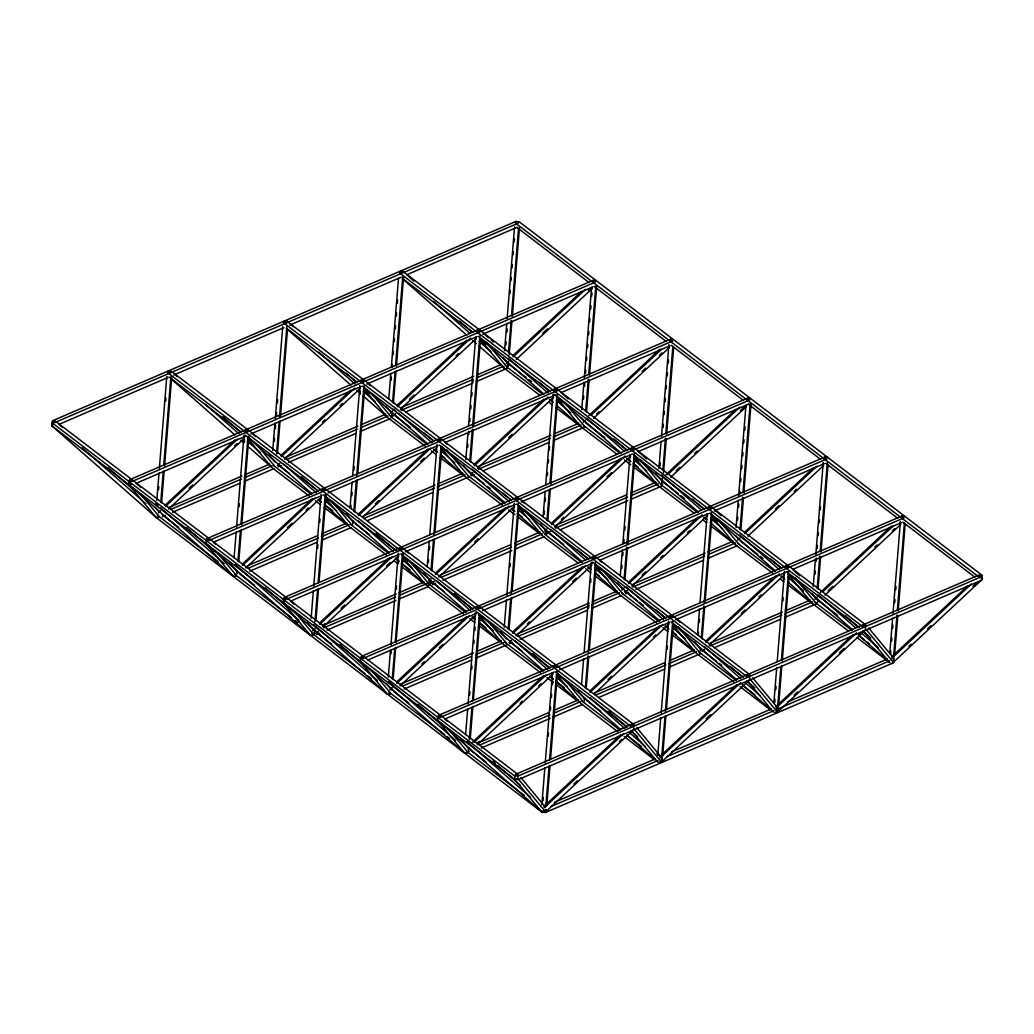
<?xml version="1.0" encoding="UTF-8"?>
<svg xmlns="http://www.w3.org/2000/svg" width="1034" height="1034" viewBox="0 0 1034 1034"><rect width="100%" height="100%" fill="white"/><g stroke="black" fill="none" stroke-linecap="round" stroke-linejoin="round"><path stroke-width="1.5" d="M156.793 500.366L159.003 472.99M159.391 468.156L166.797 376.389M158.525 489.806L158.784 486.587M165.673 401.257L165.931 398.038M160.761 502.162L163.23 471.582M163.747 465.132L170.894 376.583M161.575 502.886L164.173 470.677M164.574 465.856L171.709 377.294M234.098 557.688L236.179 531.928M236.566 527.094L243.972 435.327M239.074 506.88L239.332 503.661M244.27 442.474L244.528 439.256M236.889 573.986L237.161 570.755M237.936 561.1L240.405 530.507M240.922 524.07L247.94 437.123M238.751 561.811L241.349 529.615M241.736 524.781L248.884 436.232M272.717 450.501L274.928 423.126M275.315 418.292L282.721 326.524M274.307 441.557L274.566 438.326M275.354 428.671L275.613 425.452M276.388 415.784L276.647 412.566M277.435 402.911L277.694 399.693M276.556 453.913L279.154 421.704M279.542 416.883L286.819 326.718M277.5 453.008L280.098 420.812M280.485 415.978L287.504 329.045M311.144 618.229L313.341 590.866M313.741 586.032L321.135 494.252M317.671 548.11L317.929 544.879M319.752 522.351L320.01 519.12M314.969 621.641L317.567 589.445M318.097 583.008L325.232 494.446M315.926 620.749L318.524 588.553M319.041 582.103L326.046 495.17M350.022 507.823L352.09 482.064M352.62 475.614L359.884 385.449M350.836 508.534L351.095 505.316M351.87 495.661L352.129 492.43M353.951 469.888L354.21 466.67M360.052 394.225L360.31 391.007M352.814 524.109L353.072 520.89M353.848 511.235L356.316 480.642M356.704 475.808L363.981 385.643M354.675 511.946L357.26 479.75M357.79 473.313L364.666 387.97M388.758 399.021L390.839 373.261M391.356 366.812L398.504 278.262M391.136 380.409L391.395 377.19M392.183 367.535L392.442 364.317M393.217 354.649L393.476 351.431M394.251 341.776L394.523 338.557M395.298 328.89L395.557 325.671M396.332 316.016L396.591 312.785M397.379 303.13L397.638 299.912M392.597 402.433L395.066 371.839M395.583 365.403L402.73 276.841M393.411 403.144L396.009 370.947M396.41 366.114L403.544 277.564M388.306 677.167L390.516 649.791M390.904 644.97L398.31 553.19M391.072 653.734L391.33 650.515M396.268 589.328L396.526 586.11M398.349 563.569L398.607 560.35M392.274 678.976L394.742 648.383M395.259 641.933L402.407 553.384M393.088 679.687L395.686 647.491M396.074 642.657L403.221 554.095M427.184 566.761L429.265 540.989M429.782 534.552L437.059 444.387M428.386 562.638L428.658 559.42M429.433 549.765L429.692 546.534M430.247 579.828L429.989 583.047L430.803 583.758M431.023 570.173L433.492 539.58M433.879 534.746L441.027 446.197M431.837 570.884L434.435 538.688M434.952 532.239L441.841 446.908M465.804 459.561L468.014 432.186M468.531 425.749L475.679 337.2M467.665 447.399L467.924 444.181M468.699 434.513L468.958 431.294M469.733 421.639L469.992 418.421M470.78 408.753L471.039 405.535M471.814 395.88L472.073 392.661M472.861 382.994L473.12 379.775M469.772 461.371L472.37 429.162M472.628 425.943L479.905 335.779M470.586 462.082L473.184 429.886M473.572 425.052L480.59 338.105M465.61 734.489L467.691 708.729M468.079 703.895L475.485 612.128M469.669 694.951L469.927 691.733M471.75 669.192L472.008 665.974M473.831 643.432L474.089 640.214M474.864 630.559L475.123 627.328M468.661 747.569L468.402 750.787L469.216 751.498M469.32 739.517L471.918 707.308M472.435 700.871L479.44 613.925M470.263 738.625L472.861 706.416M473.378 699.979L480.267 614.648M504.553 350.759L506.763 323.383M507.151 318.562L514.557 226.782M505.884 345.033L506.143 341.815M506.931 332.16L507.19 328.941M510.046 293.514L510.305 290.296M511.08 280.628L511.339 277.409M512.127 267.754L512.386 264.536M513.161 254.868L513.42 251.65M514.195 241.995L514.467 238.776M508.521 352.568L511.119 320.359M511.507 315.525L518.525 228.592M509.206 354.895L511.933 321.083M512.321 316.249L519.469 227.687M504.23 627.302L506.44 599.927M506.828 595.093L514.234 503.325M509.982 566.839L510.24 563.608M508.198 629.099L510.667 598.505M511.054 593.684L518.318 503.519M509.012 629.822L511.61 597.613M512.127 591.177L519.016 505.846M543.108 516.884L545.177 491.124M545.706 484.688L552.97 394.523M544.181 514.389L544.44 511.158M545.215 501.503L545.474 498.285M547.296 475.743L547.555 472.525M548.343 462.857L548.602 459.639M549.377 449.984L549.636 446.766M546.159 529.964L545.9 533.182L546.715 533.893M546.934 520.296L549.403 489.702M549.933 483.266L557.067 394.717M547.761 521.02L550.359 488.811M550.747 483.99L557.753 397.043M541.868 804.698L544.853 767.667M545.241 762.834L552.518 672.669M543.07 800.587L543.328 797.356M548.266 736.182L548.524 732.964M550.346 710.423L550.605 707.204M551.393 697.536L551.652 694.318M552.427 684.663L552.686 681.432M545.836 806.494L549.08 766.246M549.597 759.809L556.744 671.26M546.779 805.602L550.023 765.354M550.553 758.917L557.559 671.971M581.728 409.697L583.926 382.322M584.326 377.488L591.59 287.336M583.447 399.137L583.706 395.919M584.481 386.264L584.753 383.045M585.528 373.377L585.787 370.159M586.562 360.504L586.821 357.273M587.609 347.618L587.868 344.4M588.643 334.732L588.902 331.513M589.677 321.858L589.949 318.64M590.724 308.972L590.983 305.754M591.758 296.099L592.017 292.88M585.683 411.493L588.281 379.297M588.682 374.463L595.817 285.914M586.511 412.217L589.109 380.008M589.496 375.187L596.631 286.625M581.522 684.624L583.603 658.865M584.12 652.428L591.396 562.263M588.579 608.057L588.837 604.838M590.66 582.297L590.918 579.079M584.326 700.923L584.585 697.691M585.36 688.037L587.958 655.84M588.217 652.609L595.494 562.457M586.175 688.747L588.773 656.551M589.29 650.115L596.179 564.771M620.271 575.822L622.352 550.062M622.869 543.625L630.016 455.063M621.744 568.493L622.003 565.262M622.778 555.607L623.037 552.389M623.812 542.721L624.084 539.502M624.859 529.847L625.118 526.629M624.109 579.234L626.707 547.038M626.966 543.806L634.243 453.655M624.924 579.945L627.522 547.749M627.909 542.915L634.928 455.968M658.891 468.635L661.101 441.259M661.489 436.426L668.895 344.658M659.963 466.127L660.222 462.909M663.091 427.481L663.35 424.263M664.125 414.608L664.384 411.377M665.159 401.722L665.418 398.504M666.206 388.836L666.465 385.617M667.24 375.962L667.499 372.744M668.287 363.076L668.546 359.858M662.212 478.483L661.825 483.317L662.639 484.028M662.859 470.431L665.457 438.235M665.844 433.401L672.863 346.455M663.544 472.758L666.271 438.946M666.659 434.112L673.677 347.166M657.792 754.833L660.778 717.803M661.165 712.969L668.571 621.188M667.176 649.274L667.434 646.056M665.004 716.381L661.489 759.848L662.303 760.572M665.392 711.547L672.669 621.382M662.704 755.738L665.948 715.489M666.465 709.04L673.354 623.709M697.446 634.76L699.527 609M700.044 602.551L707.191 514.001M698.26 635.471L698.519 632.252M699.294 622.597L699.566 619.366M700.238 651.045L700.496 647.827M701.285 638.172L703.883 605.963M704.141 602.744L711.418 512.58M702.099 638.883L704.697 606.687M705.085 601.853L712.103 514.906M736.066 527.56L738.276 500.197M738.664 495.364L745.941 405.199M737.526 520.231L737.785 517.013M738.573 507.345L738.832 504.127M739.607 494.472L739.866 491.253M740.641 481.586L740.9 478.367M741.688 468.712L741.947 465.481M742.722 455.826L742.981 452.608M743.769 442.94L744.028 439.721M744.803 430.066L745.062 426.848M740.034 529.369L742.632 497.16M743.019 492.339L750.154 403.777M740.848 530.08L743.446 497.884M743.834 493.05L750.981 404.501M773.833 703.353L776.689 667.925M777.206 661.489L784.483 571.324M774.776 702.461L775.035 699.242M775.823 689.575L776.082 686.356M782.958 601.025L783.229 597.807M780.916 666.516L777.413 709.983L778.227 710.694M781.433 660.067L788.58 571.518M778.744 704.257L781.859 665.612M782.26 660.791L789.265 573.844M813.228 586.498L815.438 559.123M815.826 554.302L823.232 462.521M815.089 574.335L815.348 571.117M816.123 561.449L816.382 558.231M817.17 548.576L817.429 545.357M818.204 535.69L818.463 532.471M819.238 522.816L819.51 519.585M820.285 509.93L820.544 506.712M817.196 588.294L819.794 556.098M820.182 551.264L827.329 462.715M818.01 589.018L820.608 556.809M820.996 551.988L828.014 465.041M889.757 653.488L892.613 618.061M893.001 613.227L900.407 521.459M890.571 654.199L890.83 650.981M891.605 641.313L891.864 638.094M892.652 628.439L892.911 625.221M894.72 602.68L894.992 599.462M895.767 589.794L896.026 586.575M896.969 615.036L893.324 660.119L894.151 660.829M897.357 610.202L904.375 523.256M894.668 654.393L897.783 615.747M898.171 610.913L905.189 523.979M314.414 633.958L314.659 631.231M391.912 416.353L392.157 413.626M430.325 584.081L430.583 581.366L423.501 572.849M507.823 366.475L508.082 363.761M546.249 534.216L546.495 531.502L540.433 524.199M545.797 812.117L518.473 779.235L514.376 779.041L541.7 811.923L545.797 812.117L546.042 809.402M631.309 730.392L657.611 762.058L661.708 762.252L662.096 758.168M774.893 712.245L777.633 712.374L778.007 708.303L752.713 677.852M982.3 577.735L981.473 580.048L892.872 662.794M165.052 505.264L235.002 439.941M158.409 513.019L160.735 510.835M165.401 506.479L237.678 438.972M189.235 488.203L192.738 484.933M234.705 445.732L237.032 443.56M168.594 509.025L244.373 438.248M280.977 455.399L350.927 390.064M281.326 456.614L354.765 388.021M322.647 422.001L324.973 419.817M340.134 405.664L342.461 403.493M277.526 465.688L279.852 463.503M284.518 459.148L360.297 388.383M396.888 405.535L466.838 340.199M390.245 413.277L392.571 411.105M397.237 406.75L470.677 338.157M409.412 399.357L414.078 395.001M456.046 355.799L458.385 353.628M393.437 415.823L395.776 413.639M400.442 409.283L476.209 338.506M242.227 564.202L312.178 498.866M242.576 565.417L314.853 497.91M287.4 527.534L292.053 523.178M306.051 510.111L308.378 507.94M245.769 567.95L321.548 497.186M512.812 355.657L581.599 291.42M506.156 363.412L508.495 361.241M513.161 356.885L585.438 289.378M542.824 333.155L547.49 328.799M588.294 290.683L590.621 288.512M516.354 359.418L592.133 288.641M358.152 514.337L428.089 449.002M358.488 515.552L430.764 448.045M375.329 503.804L378.832 500.534M420.799 461.332L424.302 458.075M362.856 517L436.296 448.394M474.063 464.46L544.013 399.137M474.412 465.688L547.852 397.082M508.741 437.602L512.231 434.332M470.612 474.748L472.939 472.577M477.605 468.221L553.384 397.444M319.403 623.14L389.34 557.804M312.746 630.882L315.073 628.711M319.739 624.355L392.015 556.848M322.595 625.673L324.922 623.489M341.246 608.25L344.749 604.98M386.716 565.779L390.206 562.522M315.939 633.415L318.278 631.244M322.944 626.888L398.71 556.111M588.811 415.681L659.925 349.259M583.331 422.35L585.658 420.166M591.487 414.724L661.437 349.402M596.683 413.858L599.009 411.687M642.14 371.4L645.643 368.13M659.627 355.063L661.967 352.891M593.529 418.356L669.295 347.579M435.314 573.263L505.264 507.94M428.671 581.018L430.997 578.846M435.663 574.49L509.103 505.884M474.658 542.049L478.147 538.779M431.863 583.551L434.19 581.379M438.855 577.024L514.635 506.246M551.238 523.398L621.176 458.062M544.582 531.153L546.908 528.969M551.574 524.613L625.027 456.02M561.423 519.404L563.763 517.22M606.893 476.933L611.559 472.577M547.787 533.686L550.114 531.502M554.78 527.159L630.559 456.382M396.565 682.065L466.515 616.742M389.921 689.82L392.248 687.649M396.914 683.293L469.19 615.786M421.911 663.918L424.25 661.734M439.398 647.581L442.901 644.311M400.106 685.826L475.886 615.049M665.986 474.619L735.937 409.283M667.499 474.748L739.775 407.241M676.184 470.625L679.674 467.355M694.835 453.202L697.162 451.018M740.292 410.731L744.958 406.375M670.691 477.281L746.47 406.504M512.489 632.201L582.439 566.865M512.825 633.415L585.115 565.908M527.34 623.851L529.679 621.667M572.81 581.379L576.3 578.122M509.038 642.489L511.365 640.304M516.031 635.949L591.81 565.184M628.401 582.336L698.351 517M621.757 590.091L624.084 587.907M628.75 583.551L702.189 514.958M642.088 575.072L645.591 571.802M660.752 557.649L663.078 555.465M687.558 532.6L689.898 530.429M624.95 592.624L627.289 590.44M631.942 586.084L707.721 515.307M472.577 742.089L543.69 675.667M474.076 742.218L546.366 674.711M476.933 743.536L479.272 741.365M520.076 703.249L522.403 701.078M538.727 685.826L541.053 683.655M477.281 744.751L553.061 673.987M744.325 532.471L813.099 468.221M737.669 540.213L740.008 538.042M744.661 533.686L816.95 466.179M775.5 508.87L779.003 505.6M794.151 491.447L796.477 489.263M747.866 536.219L823.646 465.442M589.651 691.139L659.602 625.803M590 692.353L662.277 624.846M608.005 679.519L611.508 676.249M653.475 637.047L655.802 634.876M594.369 693.801L668.972 624.109M705.576 641.274L775.526 575.938M705.912 642.489L779.365 573.896M741.417 613.317L744.907 610.047M758.904 596.98L761.231 594.808M702.125 651.549L704.451 649.378M709.117 645.022L783.72 575.331M543.91 806.468L620.852 734.605M544.259 807.696L623.528 733.649M573.922 783.966L577.424 780.696M619.392 741.494L621.718 739.323M545.125 812.401L633.726 729.655M820.324 592.482L891.437 526.073M814.844 599.151L817.17 596.98M822.999 591.526L892.949 526.203M828.182 590.673L832.848 586.317M874.816 547.115L877.155 544.931M892.303 530.778L894.643 528.607M815.71 603.869L819.199 600.599M825.029 595.157L900.808 524.38M659.834 756.604L736.777 684.741M660.17 757.819L740.615 682.699M706.157 718.85L710.823 714.494M661.036 762.536L749.637 679.777M775.746 706.739L852.688 634.876M776.095 707.954L856.527 632.821M794.099 695.119L797.602 691.849M839.569 652.648L844.235 648.292M860.546 633.054L858.22 635.225L864.489 640.059M776.961 712.672L865.561 629.913M891.67 656.861L967.449 586.097M892.006 658.089L971.288 584.042M908.86 646.34L911.187 644.156M927.511 628.918L931.001 625.648M972.968 586.446L976.471 583.189M53.652 424.263L51.803 425.775L156.289 517.595M285.151 601.077L283.316 602.576L387.802 694.396M51.7 422.492L55.177 420.993L518.202 774.608L514.725 776.095L51.7 422.492L52.023 425.982L515.035 779.597L517.362 778.589M59.313 424.224L167.896 377.513M173.764 374.993L283.82 327.649M289.688 325.115L401.205 277.151M407.073 274.617L517.116 227.273M132.352 479.931L128.875 481.43L129.185 484.92M244.787 431.566L248.263 430.066M360.711 381.688L364.188 380.202M476.622 331.824L480.099 330.324M592.547 281.959L596.023 280.46M136.488 483.162L245.071 436.451M250.939 433.918L360.982 386.587M366.85 384.053L476.907 336.709M482.775 334.189L592.818 286.845M168.503 507.629L241.878 476.067M246.273 474.179L269.758 464.072M285.888 457.131L357.79 426.202M360.724 424.935L385.669 414.207M401.812 407.267L473.714 376.337M476.648 375.071L501.593 364.343M170.817 509.4L241.258 479.104M244.192 477.837L272.071 465.843M286.741 459.535L357.169 429.226M361.577 427.339L387.983 415.978M401.192 410.291L473.094 379.362M477.488 377.462L503.907 366.101M162.338 516.677L165.272 515.41M172.613 512.257L240.108 483.214M244.502 481.327L273.855 468.699M278.249 466.812L281.183 465.546M288.525 462.392L356.019 433.349M360.427 431.462L389.766 418.835M405.91 411.894L471.943 383.485M476.338 381.585L507.151 368.337M209.514 538.869L206.037 540.355L206.361 543.858M321.962 490.491L325.439 488.992M437.873 440.626L441.35 439.127M553.797 390.762L557.274 389.262M669.709 340.884L673.186 339.398M213.65 542.1L322.233 495.389M328.101 492.856L438.157 445.512M445.486 442.358L555.542 395.014M561.41 392.493L669.993 345.783M247.139 565.934L317.58 535.638M321.975 533.738L346.92 523.01M363.063 516.069L434.965 485.14M437.899 483.873L462.844 473.145M477.514 466.825L550.876 435.262M555.284 433.375L578.756 423.268M247.992 568.338L318.42 538.029M321.354 536.775L349.233 524.781M363.916 518.461L434.345 488.164M437.279 486.898L465.158 474.903M478.367 469.229L550.256 438.3M553.19 437.033L581.069 425.039M249.776 571.195L317.27 542.152M321.677 540.265L351.017 527.637M367.16 520.697L433.194 492.287M437.589 490.387L468.402 477.139M471.349 475.873L474.283 474.606M483.085 470.819L549.106 442.423M553.513 440.523L584.326 427.275M286.689 597.794L283.213 599.293L283.523 602.783M399.124 549.429L402.601 547.93M515.048 499.564L518.525 498.065M630.96 449.687L634.437 448.2M746.884 399.822L750.361 398.323M290.825 601.025L399.408 554.314M405.276 551.794L515.32 504.45M521.201 501.929L632.705 453.952M638.585 451.431L748.629 404.087M322.854 625.492L396.216 593.943M399.15 592.676L424.095 581.948M440.238 574.994L510.667 544.698M515.061 542.811L540.006 532.071M556.15 525.13L626.578 494.834M630.986 492.934L655.931 482.206M323.694 627.897L395.595 596.967M399.99 595.067L429.343 582.452M441.079 577.399L511.507 547.102M515.914 545.202L542.32 533.841M555.529 528.167L627.431 497.225M631.826 495.338L658.244 483.977M316.675 634.54L319.609 633.286M326.951 630.133L395.906 600.457M398.84 599.19L428.192 586.575M432.6 584.675L435.534 583.409M442.862 580.255L511.83 550.592M514.764 549.325L544.117 536.698M560.247 529.757L627.741 500.727M630.688 499.461L661.501 486.2M363.852 656.732L360.375 658.231L360.698 661.721M476.299 608.367L479.776 606.868M592.211 558.489L595.687 557.003M708.135 508.625L711.612 507.125M824.046 458.76L827.536 457.261M368.001 659.963L476.584 613.252M482.451 610.732L592.495 563.388M599.836 560.234L708.419 513.523M714.287 510.99L824.331 463.646M400.016 684.43L473.378 652.868M477.786 650.981L501.257 640.873M517.401 633.932L589.302 603.003M593.697 601.103L617.182 591.009M633.325 584.068L705.214 553.138M708.148 551.872L733.093 541.144M402.329 686.201L471.297 656.538M475.705 654.638L503.571 642.644M518.254 636.337L588.682 606.027M591.616 604.774L619.495 592.779M632.705 587.092L704.593 556.163M709.001 554.276L735.42 542.915M404.113 689.058L471.62 660.028M476.015 658.128L506.828 644.88M509.762 643.613L512.696 642.347M520.037 639.193L587.532 610.15M591.939 608.263L621.279 595.636M625.686 593.749L628.62 592.482M635.949 589.328L703.456 560.286M707.851 558.399L737.203 545.771M441.027 715.67L437.55 717.169L437.873 720.659M553.461 667.292L556.951 665.806M669.386 617.427L672.863 615.928M785.31 567.563L788.787 566.063M901.221 517.698L904.698 516.199M445.163 718.901L553.746 672.19M559.614 669.657L669.67 622.326M675.538 619.793L787.055 571.815M792.923 569.295L901.506 522.584M477.191 743.368L549.08 712.439M553.487 710.539L578.433 699.811M594.576 692.87L665.004 662.574M669.412 660.674L694.344 649.947M710.487 643.006L782.389 612.063M785.323 610.81L810.268 600.082M479.505 745.139L549.933 714.83M554.34 712.943L580.746 701.582M595.416 695.262L665.857 664.965M668.791 663.712L696.67 651.717M709.867 646.03L781.769 615.101M784.703 613.834L812.582 601.84M481.288 747.996L550.256 718.333M553.19 717.066L582.53 704.438M598.673 697.498L664.707 669.088M669.101 667.201L699.915 653.94M714.584 647.633L780.618 619.224M785.026 617.324L815.839 604.076M981.873 575.137L978.397 576.623L515.371 223.021L518.848 221.522L981.873 575.137L982.184 578.626M517.62 776.237L981.292 576.765L981.602 580.255L517.931 779.726L517.62 776.237L515.307 774.466L978.978 574.994L981.292 576.765M554.353 802.306L655.608 758.749M671.738 751.808L771.519 708.885M787.662 701.931L887.443 659.007M550.799 806.598L657.921 760.52M666.723 756.733L773.833 710.642M776.767 709.389L889.757 660.778M545.836 810.979L542.359 812.478L156.509 517.801M131.266 484.494L128.526 484.364L155.85 517.246L158.577 517.375M235.752 576.313L233.012 576.184L205.701 543.302M428.839 585.373L426.111 585.257L402.833 557.236M312.914 635.251L310.187 635.122L282.864 602.24M390.089 694.176L387.362 694.06L360.039 661.165M467.252 753.114L464.524 752.985L437.214 720.103M516.961 227.48L589.07 282.553M594.123 286.418L666.232 341.478M671.299 345.343L743.407 400.416M748.461 404.281L820.569 459.354M825.636 463.219L897.745 518.293M902.811 522.157L974.92 577.218M400.042 271.257L402.355 273.028M477.204 330.195L479.517 331.966M554.379 389.12L556.693 390.891M631.541 448.058L633.855 449.829M708.717 506.996L711.03 508.767M785.892 565.934L788.205 567.692M863.054 624.859L865.368 626.63L865.691 630.12M402.304 278.314L473.145 332.418M478.212 336.283L550.321 391.356M554.108 394.251L627.483 450.281M633.816 455.115L704.658 509.219M709.712 513.084L781.82 568.157M786.887 572.022L858.995 627.095M507.423 363.205L526.396 377.707M528.93 379.633L531.45 381.572M585.851 423.113L604.825 437.602M663.027 482.051L678.201 493.645M680.734 495.57L684.534 498.466M740.189 540.976L757.909 554.508M760.429 556.434L762.963 558.373M817.364 599.914L837.605 615.372M506.466 366.643L543.16 394.652M549.481 399.486L553.28 402.381M583.641 425.569L620.335 453.59M626.656 458.424L630.456 461.319M634.243 464.214L638.043 467.122M660.816 484.507L697.498 512.528M703.831 517.362L706.351 519.288M737.979 543.445L774.673 571.466M780.993 576.287L784.793 579.195M815.154 602.383L851.835 630.391M867.022 641.985L869.555 643.923M504.256 368.194L539.683 395.247M548.537 402.019L552.337 404.914M556.124 407.81L577.631 424.237M581.431 427.132L616.846 454.184M624.446 459.988L630.766 464.809M633.299 466.748L654.806 483.175M658.593 486.07L694.021 513.122M702.874 519.882L706.674 522.777M710.474 525.686L731.969 542.1M735.769 545.008L772.463 573.017M780.05 578.82L783.837 581.715M787.637 584.611L809.144 601.038M812.944 603.934L848.358 630.986M857.212 637.745L886.319 659.976M284.117 321.122L286.431 322.892M361.293 380.06L363.606 381.83M438.455 438.998L440.768 440.768M515.63 497.923L517.944 499.693M592.792 556.861L595.119 558.631M669.967 615.799L672.281 617.569M747.143 674.737L749.456 676.495L749.766 679.997M286.379 328.179L357.234 382.283M362.288 386.147L434.396 441.221M439.463 445.085L511.572 500.159M516.625 504.023L588.734 559.084M592.534 561.992L665.909 618.022M670.963 621.886L743.084 676.96M392.765 414.039L410.472 427.572M469.94 472.977L483.847 483.602M487.647 486.51L490.181 488.436M547.102 531.915L563.556 544.479M624.278 590.853L636.931 600.508M639.451 602.447L643.251 605.342M701.453 649.779L716.627 661.372M719.16 663.311L721.693 665.237M390.555 416.508L427.236 444.53M433.569 449.351L437.356 452.259M441.156 455.154L444.956 458.049M467.73 475.446L504.411 503.455M511.998 509.258L514.531 511.184M518.331 514.092L522.118 516.987M544.892 534.371L581.586 562.393M587.907 567.227L590.44 569.152M595.494 573.017L599.293 575.925M622.067 593.309L658.748 621.331M665.082 626.165L668.869 629.06M672.669 631.955L676.469 634.85M699.23 652.247L735.924 680.269M742.244 685.09L754.898 694.758M388.345 418.072L425.026 446.081M431.359 450.914L436.413 454.779M440.213 457.674L461.72 474.102M465.507 476.997L502.201 505.019M508.521 509.852L514.854 514.686M517.375 516.612L538.882 533.04M542.682 535.935L578.109 562.987M585.696 568.79L590.75 572.655M594.55 575.55L616.057 591.978M619.857 594.873L656.538 622.895M662.859 627.716L667.925 631.58M671.725 634.488L693.232 650.903M697.019 653.798L733.713 681.82M740.034 686.654L770.395 709.841M168.193 370.999L170.52 372.757M245.368 429.924L247.682 431.695M322.543 488.862L324.857 490.633M399.706 547.8L402.019 549.558M476.881 606.725L479.194 608.496M554.043 665.663L556.37 667.434M631.218 724.601L633.532 726.372L633.855 729.862M169.201 377.087L241.31 432.147M245.11 435.055L318.485 491.085M323.539 494.95L396.914 550.993M400.714 553.888L472.822 608.961M476.609 611.857L549.985 667.886M555.051 671.751L627.16 726.824M278.107 464.873L289.494 473.572M355.282 523.811L369.203 534.436M429.924 580.811L443.844 591.448M509.62 641.687L522.273 651.342M586.795 700.613L600.715 711.25M273.377 465.403L311.324 494.394M318.911 500.185L321.445 502.123M325.245 505.019L332.832 510.822M350.539 524.341L388.5 553.332M396.087 559.123L398.62 561.061M402.407 563.957L409.994 569.747M427.714 583.279L465.662 612.257M471.982 617.091L474.516 619.03M479.582 622.895L485.902 627.716M504.876 642.217L542.837 671.195M550.424 676.999L552.957 678.924M556.744 681.82L564.344 687.623M582.052 701.142L619.999 730.133M627.599 735.924L641.507 746.561M272.42 467.937L309.114 495.958M315.435 500.779L320.501 504.644M324.288 507.552L345.795 523.967M349.595 526.875L386.277 554.883M393.876 560.687L397.663 563.582M401.463 566.477L422.971 582.905M428.024 586.769L463.452 613.821M469.772 618.655L474.839 622.52M478.626 625.415L500.133 641.843M503.933 644.738L540.627 672.759M546.947 677.593L553.268 682.414M555.801 684.353L577.308 700.781M581.108 703.676L617.789 731.684M624.122 736.518L654.483 759.706M162.196 514.751L178.636 527.301M239.371 573.676L254.545 585.27M316.533 632.614L331.72 644.208M393.708 691.552L408.882 703.146M470.871 750.49L486.058 762.084M157.452 515.281L218.174 561.656M234.628 574.206L291.549 617.686M295.349 620.581L297.882 622.52M311.79 633.144L364.924 673.729M367.458 675.654L371.258 678.55M388.965 692.082L444.62 734.592M447.153 736.518L449.687 738.457M467.394 751.976L524.328 795.456M542.94 810.837L545.254 812.608L893.001 663.001L892.794 660.674M507.474 365.441L508.301 366.165M391.563 415.306L392.377 416.03M545.577 809.725L546.391 810.436M314.065 632.911L314.879 633.635M792.6 569.45L799.799 575.77M845.437 615.876L858.647 627.496M863.455 631.709L870.667 638.043M818.191 594.977L855.428 627.69M861.438 632.963L878.254 647.736M789.007 574.012L852.662 629.939M858.672 635.225L889.899 662.665M715.425 510.512L721.435 515.785M770.679 559.058L781.484 568.558M789.886 575.938L792.29 578.058M739.827 534.979L779.455 569.812M787.869 577.192L803.483 590.918M711.844 515.074L775.5 571.014M781.497 576.287L783.901 578.394M788.709 582.62L812.724 603.727M638.262 451.574L646.664 458.967M692.302 499.073L703.107 508.56M712.723 517.013L717.518 521.226M661.45 474.994L701.091 509.814M710.694 518.267L722.701 528.813M634.669 456.136L698.325 512.076M704.335 517.349L706.739 519.456M710.332 522.622L735.562 544.789M561.087 392.636L568.299 398.969M613.938 439.075L627.147 450.682M634.346 457.015L637.952 460.182M586.692 418.163L623.916 450.889M634.734 460.376L646.741 470.935M556.305 396.151L621.163 453.138M627.16 458.411L630.766 461.578M633.17 463.697L658.387 485.851M483.912 333.711L488.72 337.924M491.124 340.044L493.528 342.151M539.166 382.257L549.972 391.757M557.184 398.09L561.979 402.304M508.314 358.178L547.955 393.01M556.357 400.391L570.768 413.057M480.332 338.273L543.987 394.2M549.998 399.486L552.389 401.593M557.197 405.819L581.211 426.926M406.75 274.773L413.949 281.106M459.587 321.212L471.607 331.759M481.211 340.199L486.019 344.425M433.543 301.359L469.578 333.013M479.181 341.453L491.202 352.012M403.157 279.335L466.812 335.274M472.822 340.548L476.428 343.715M478.832 345.821L504.049 367.988M676.675 619.314L680.282 622.481M730.728 666.801L742.735 677.36M747.543 681.574L754.742 687.907M704.684 646.948L740.706 678.614M745.514 682.828L759.925 695.494M673.095 623.877L736.751 679.816M742.748 685.09L770.382 709.363M599.513 560.376L601.917 562.483M655.957 609.982L665.56 618.422M672.772 624.756L675.176 626.862M626.307 586.963L663.544 619.676M673.147 628.116L685.154 638.676M595.92 564.939L659.576 620.878M665.586 626.152L667.99 628.258M672.785 632.485L693.207 650.425M522.338 501.438L524.742 503.558M577.579 549.985L588.398 559.484M595.597 565.818L599.203 568.984M551.549 530.132L585.166 559.691M594.783 568.131L607.992 579.738M518.758 506.001L582.413 561.94M588.411 567.214L590.815 569.333M595.623 573.547L616.031 591.487M445.163 442.513L447.567 444.62M502.821 493.166L511.223 500.559M519.637 507.94L523.23 511.106M471.969 469.087L509.206 501.813M518.809 510.253L529.615 519.753M441.583 447.076L505.238 503.002M511.248 508.289L514.842 511.455M517.246 513.562L538.869 532.562M368.001 383.575L370.405 385.682M424.444 433.181L434.06 441.621M441.259 447.955L443.664 450.061M393.605 409.102L395.996 411.209M398.4 413.316L432.031 442.875M440.432 450.255L454.857 462.922M364.42 388.138L428.063 444.077M434.073 449.351L436.477 451.457M441.285 455.684L461.694 473.624M290.825 324.637L293.229 326.744M346.08 373.184L356.885 382.683M364.084 389.017L368.892 393.243M318.834 352.271L354.856 383.937M363.27 391.33L375.277 401.877M287.245 329.2L350.901 385.139M356.898 390.413L360.504 393.579M362.908 395.686L384.532 414.686M608.806 711.392L626.811 727.225M631.619 731.452L637.629 736.725M656.836 753.605L659.24 755.725M589.962 697.872L624.794 728.479M629.603 732.705L645.216 746.419M557.171 673.741L620.827 729.681M626.837 734.954L654.457 759.227M532.833 653.514L549.649 668.287M558.05 675.68L560.454 677.787M515.191 641.054L547.619 669.541M557.236 677.981L566.839 686.434M478.807 613.757L543.664 670.743M549.661 676.016L553.268 679.183M555.672 681.303L577.282 700.289M406.427 551.316L408.818 553.423M454.456 593.529L472.473 609.362M479.686 615.695L482.09 617.802M436.826 581.056L470.457 610.616M478.858 617.996L493.27 630.662M402.833 555.878L466.489 611.805M472.499 617.091L474.903 619.198M479.698 623.424L500.12 641.364M376.092 533.531L395.311 550.424M403.712 557.804L407.318 560.971M358.449 521.071L393.282 551.678M402.885 560.118L412.501 568.558M325.671 496.94L389.314 552.88M395.324 558.153L398.93 561.32M401.334 563.427L422.945 582.426M253.278 434.5L255.682 436.606M301.321 476.713L318.136 491.486M283.691 464.24L316.12 492.74M325.723 501.18L336.528 510.68M248.496 438.002L312.152 493.942M318.149 499.215L320.553 501.322M325.361 505.548L345.783 523.488M174.914 374.502L177.318 376.622M222.956 416.728L240.961 432.548M248.173 438.881L250.577 441.001M205.314 404.255L238.944 433.802M247.346 441.195L260.555 452.802M171.321 379.064L234.977 435.004M240.987 440.277L243.391 442.397M248.186 446.61L268.607 464.55M444.84 719.044L447.244 721.163M492.882 761.257L495.286 763.376M497.69 765.483L520.503 785.543M466.838 741.404L530.494 797.343M437.653 720.439L542.139 812.259M418.111 704.438L444.542 727.652M388.474 681.419L455.723 740.525M360.491 661.514L464.977 753.334M290.502 601.181L294.108 604.347M339.747 644.453L364.963 666.607M313.703 624.601L377.358 680.527M213.327 542.243L215.731 544.349M264.975 587.622L288.99 608.729M235.325 564.603L298.981 620.542M206.141 543.638L310.627 635.458M136.165 483.305L140.973 487.531M186.611 527.637L213.03 550.851M155.759 503.558L158.163 505.665M160.567 507.784L224.21 563.711M128.979 484.7L233.464 576.52M58.99 424.379L62.596 427.546M108.234 467.639L133.451 489.806M82.19 447.787L145.846 503.726M868.638 627.987L893.932 658.438L893.544 662.51L866.234 629.628M863.144 630.65L889.447 662.316M811.703 593.413L816.757 599.5M795.133 578.006L816.382 603.572M787.998 574.154L812.285 603.378M735.536 535.69L738.573 539.347M717.958 519.068L739.207 544.647M711.844 516.431L735.109 544.453M655.336 473.107L662.419 481.637M640.796 460.13L661.023 484.494M634.669 457.506L657.947 485.515M581.198 417.826L584.236 421.484M565.65 403.635L584.869 426.771M556.486 397.353L580.772 426.577M503.015 357.674L507.061 362.546M486.445 342.267L506.686 366.618M480.332 339.63L503.597 367.652M750.309 679.493L777.633 712.374M747.233 680.527L773.535 712.18M694.77 642.062L700.845 649.365M678.201 626.656L700.457 653.449M673.095 625.234L696.36 653.255M617.595 583.124L622.662 589.212M605.084 572.59L623.295 594.511M594.912 565.081L619.198 594.317M524.871 509.995L545.112 534.358M518.758 507.371L542.023 535.379M463.258 465.261L469.333 472.564M446.688 449.842L468.945 476.635M440.574 447.218L464.848 476.454M386.083 406.323L391.149 412.411M372.55 394.561L391.783 417.71M364.407 389.508L387.685 417.516M636.802 727.729L661.075 756.953M634.398 729.358L661.708 762.252M577.838 690.712L584.921 699.242M564.306 678.95L583.525 702.099M557.171 675.112L580.449 703.12M500.663 631.774L506.738 639.09M489.16 622.455L506.363 643.161M478.988 614.959L503.274 644.182M411.984 563.517L429.188 584.223M346.325 513.911L353.408 522.428M331.785 500.934L352.025 525.285M325.658 498.31L348.936 526.319M269.163 454.973L275.225 462.276M257.647 445.654L274.85 466.36M247.488 438.157L271.761 467.381M520.877 777.594L545.164 806.817M460.906 739.362L469.009 749.107M449.402 730.043L467.614 751.964M386.781 684.081L391.834 690.169M372.227 671.105L390.438 693.026M307.576 622.714L313.651 630.016M295.065 612.167L313.276 634.088M229.393 562.561L237.497 572.306M217.89 553.242L236.101 575.163M155.268 507.28L159.314 512.153M140.714 494.304L158.926 516.224M514.725 776.095L515.035 779.597M515.953 221.392L52.282 420.864L54.595 422.635L518.267 223.163L515.953 221.392M171.101 371.128L167.624 372.628L630.637 726.23L634.113 724.731L171.101 371.128M287.013 321.264L283.536 322.763L746.561 676.365L750.038 674.866L287.013 321.264M402.937 271.399L399.46 272.886L862.472 626.501L865.949 625.001L402.937 271.399M593.128 280.317L129.457 479.789L131.77 481.56L595.442 282.088L593.128 280.317M670.291 339.255L206.619 538.727L208.933 540.498L672.604 341.026L670.291 339.255M747.466 398.193L283.794 597.665L286.108 599.436L749.779 399.964L747.466 398.193M824.628 457.131L360.956 656.603L363.27 658.361L826.954 458.889L824.628 457.131M901.803 516.056L438.132 715.528L440.445 717.299L904.117 517.827L901.803 516.056"/></g></svg>
